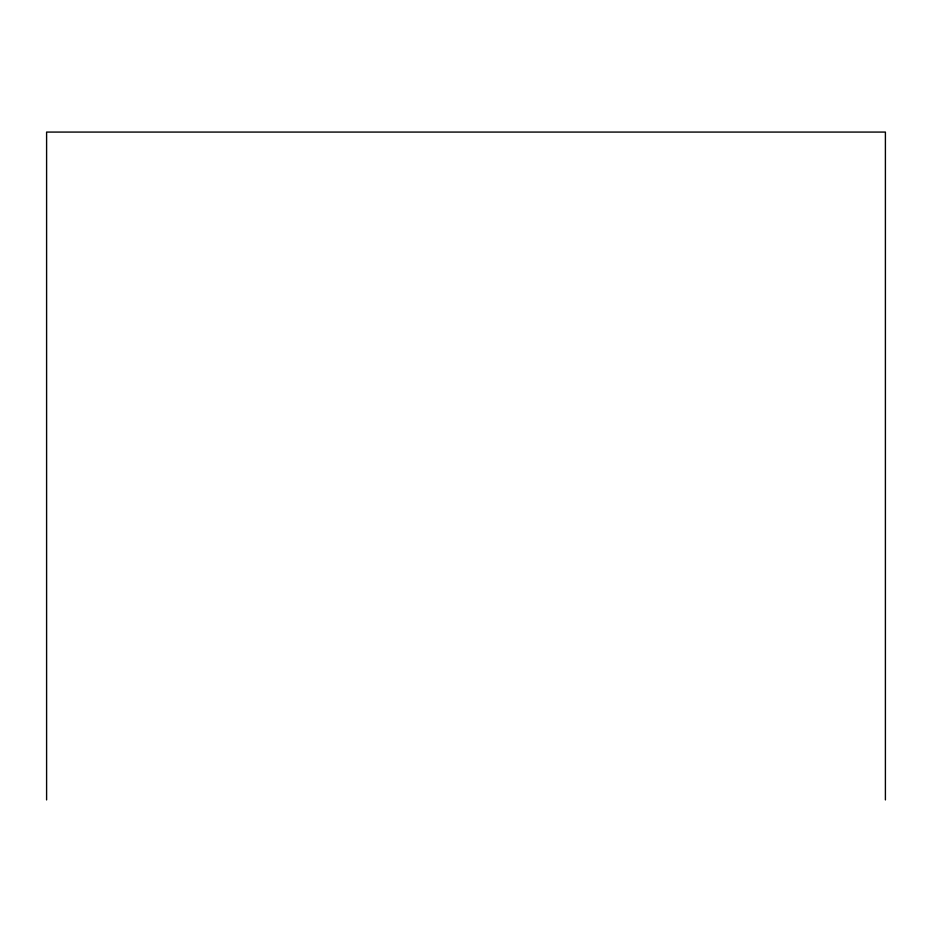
<?xml version="1.0" encoding="UTF-8"?>
<svg xmlns="http://www.w3.org/2000/svg" width="932" height="932" viewBox="0 0 932 932"><rect width="100%" height="100%" fill="white"/><g stroke="black" fill="none" stroke-linecap="round" stroke-linejoin="round"><path stroke-width="1.4" d="M885.4 799.924L885.4 132.076L46.6 132.076L46.6 799.924"/></g></svg>
